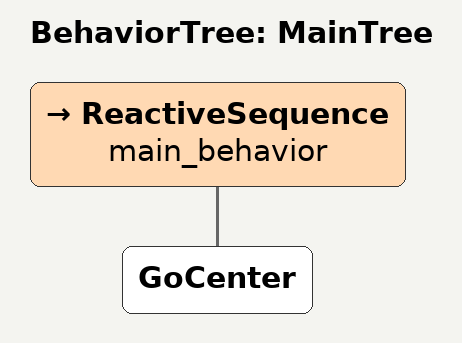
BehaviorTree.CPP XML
<root main_tree_to_execute = "MainTree" >
    <BehaviorTree ID="MainTree">
        <ReactiveSequence name="main_behavior">
            <GoCenter/>
        </ReactiveSequence>
    </BehaviorTree>
</root>
